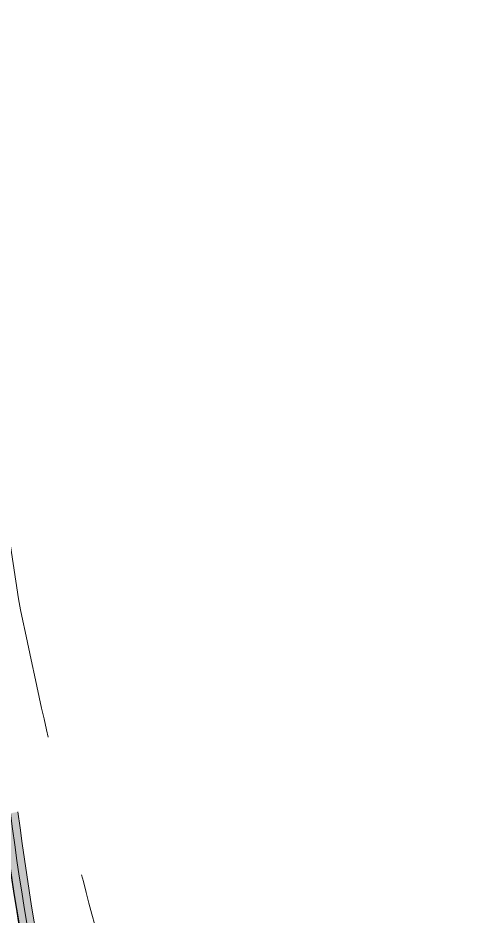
# Model space of a CAD drawing. Header units: millimetres. Extents: x -50172 to 68897, y -80883 to 956680.
# Drawn here: x -41179 to -40256, y -64773 to -62984 of the extents above; entities that cross this region are included whole.
import ezdxf

# ---------------------------------------------------------------- set-up
doc = ezdxf.new("R2010")
doc.units = ezdxf.units.MM
doc.header["$MEASUREMENT"] = 0
doc.linetypes.add('Dashed', pattern=[564.444447, 282.222223, -282.222223])
doc.layers.add('A-25-M_Wall_Int', color=7, linetype='Continuous')
doc.layers.add('A-25-M_Wall_Int_Pen_No__1', color=7, linetype='Continuous', lineweight=13)
doc.layers.add('New_A-95-P_Drawing_Pen_No__1', color=7, linetype='Continuous', lineweight=13)
doc.layers.add('A-25-M_Wall_Int_Pen_No__107', color=7, linetype='Continuous', lineweight=15, true_color=0xa6a6a6)
doc.layers.add('A-25-M_Wall_Int_Pen_No__81', color=7, linetype='Continuous', lineweight=20, true_color=0x6a6a6a)

# ---------------------------------------------------------------- blocks, each defined once
blk = doc.blocks.new('Wall_243_1', base_point=(-41179.5, -64565.6))
at = {"layer": 'A-25-M_Wall_Int_Pen_No__107', "linetype": 'Continuous'}
for points in [[(-40590.4, -66489.1, -0.088925), (-41194.3, -64568.1), (-41209.1, -64570.5, 0.088898), (-40603.7, -66496)], [(-40577, -66482.2, -0.088953), (-41179.5, -64565.6), (-41194.3, -64568.1, 0.088925), (-40590.4, -66489.1)]]:
    blk.add_hatch(color=256, dxfattribs=at).paths.add_polyline_path(points)
at = {"layer": 'A-25-M_Wall_Int_Pen_No__81', "linetype": 'Continuous', "lineweight": 0, "true_color": 0x353535}
for points in [[(-40649, -66519.4, -0.088807), (-41259.5, -64578.8), (-41260.5, -64579, 0.088806), (-40649.9, -66519.8)], [(-40603.7, -66496, -0.088898), (-41209.1, -64570.5), (-41210.1, -64570.7, 0.088897), (-40604.6, -66496.4)]]:
    blk.add_hatch(color=250, dxfattribs=at).paths.add_polyline_path(points)
at = {"layer": 'A-25-M_Wall_Int_Pen_No__1', "linetype": 'Continuous'}
for radius, start, end in [(5773, 187.31293, 207.61241), (5772, 187.31258, 207.61246), (5722, 187.2948, 207.615), (5721, 187.2945, 207.615), (5706, 187.2891, 207.6158), (5691, 187.2836, 207.6166)]:
    blk.add_arc((-35534.4, -63844.1), radius, start, end, dxfattribs=at)

msp = doc.modelspace()

# ---------------------------------------------------------------- linework, layer by layer
at = {"layer": 'New_A-95-P_Drawing_Pen_No__1', "linetype": 'Dashed'}
msp.add_line((-41178.7, -64141), (-41499.9, -62018.6), dxfattribs=at)
msp.add_arc((-30673.6, -62024.1), 10716.3, 191.39318, 206.60116, dxfattribs=at)

# ---------------------------------------------------------------- block references
at = {"layer": 'A-25-M_Wall_Int', "color": 250, "lineweight": 50, "true_color": 0x2a2a2a}
msp.add_blockref('Wall_243_1', (-41179.5, -64565.6), dxfattribs=at)

doc.saveas('drawing.dxf')
